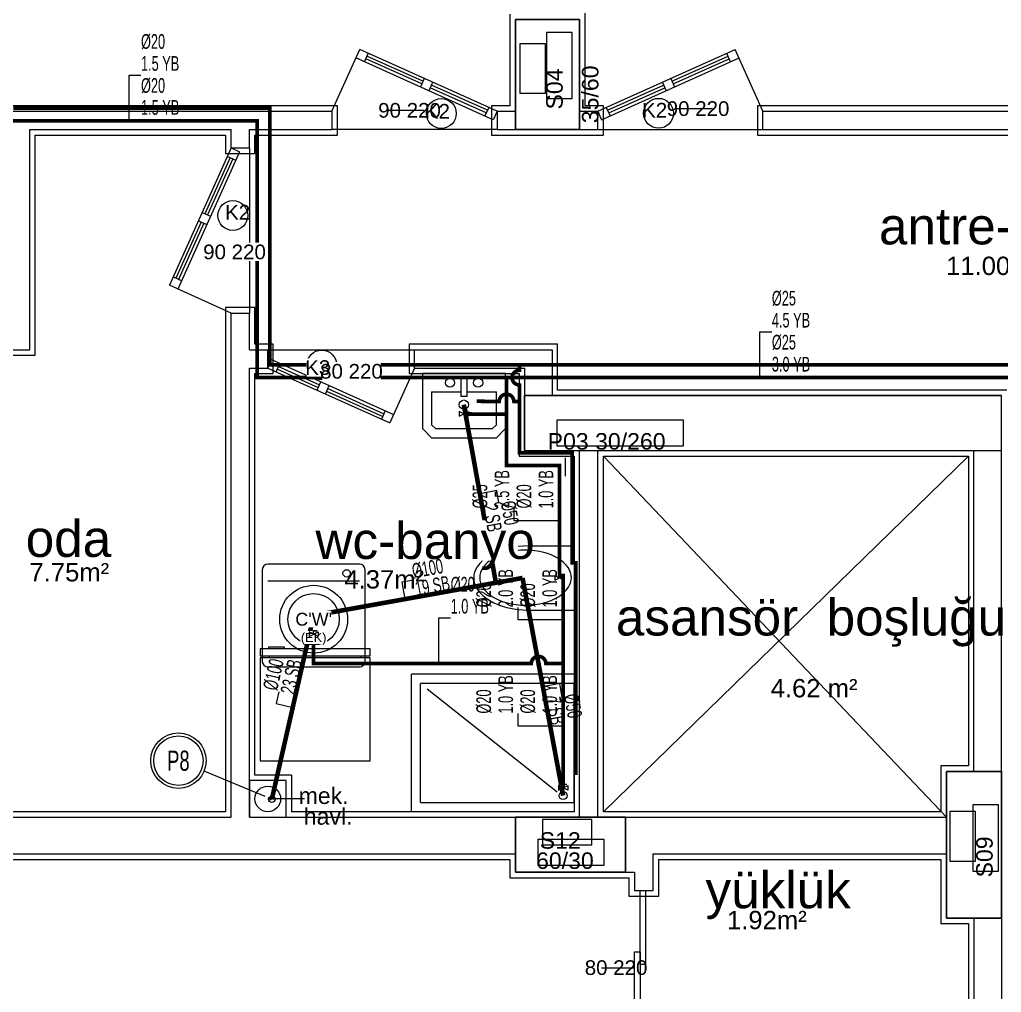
# Model space of a CAD drawing. Header units: centimetres. Extents: x -3962 to 30527, y -2 to 2802.
# Drawn here: x 13055 to 13591, y 1649 to 2179 of the extents above; entities that cross this region are included whole.
import ezdxf
from ezdxf.enums import TextEntityAlignment as Align

# ---------------------------------------------------------------- set-up
doc = ezdxf.new("R2010")
doc.units = ezdxf.units.CM
for name, pattern in [('BASMA HATTI', [31, 25, -6]), ('DASHED', [18, 12, -6]), ('PISSU HATTI', [26, 20, -6])]:
    doc.linetypes.add(name, pattern=pattern)
for name, color, linetype in [('MTY-PISSU-CAP', 211, 'CONTINUOUS'), ('MTY-PISSU-KOLON', 211, 'DASHED'), ('MTY-TEMIZSU-CAP', 101, 'CONTINUOUS'), ('MTY-VANA', 1, 'CONTINUOUS'), ('MTY-YUK-BIRIMI', 7, 'CONTINUOUS'), ('ROTAS-CIHAZ', 135, 'CONTINUOUS'), ('ROTAS-MIMARI', 8, 'CONTINUOUS'), ('ROTAS-MIMARI-KOLON', 8, 'CONTINUOUS'), ('ROTAS-MIMARI-YAZI', 8, 'CONTINUOUS'), ('ROTAS-PISSU-BORU-TAVANDAN', 6, 'PISSU HATTI'), ('ROTAS-PISSU-KOLONNO', 211, 'CONTINUOUS'), ('ROTAS-SICAKSU-BORU', 1, 'BASMA HATTI'), ('ROTAS-SOGUKSU-BORU', 5, 'CONTINUOUS'), ('ROTAS-TEFRIS', 15, 'CONTINUOUS')]:
    doc.layers.add(name, color=color, linetype=linetype)
doc.styles.add('ANOTATIVO', font='arial.ttf')
doc.styles.add('MTY_CAP', font='wturkce.SHX', dxfattribs={"width": 0.65, "height": 20})
doc.styles.add('MTYCAPLT', font='arial.ttf', dxfattribs={"width": 0.65, "height": 1})
doc.styles.add('ROTAS', font='arial.ttf')

# ---------------------------------------------------------------- blocks, each defined once
blk = doc.blocks.new('MTY-PIS SU CAP SB')
at = {"layer": 'MTY-PISSU-CAP'}
for p, q in [((0.833, 1.167), (0, 1.167)), ((0, 1.167), (0, 0))]:
    blk.add_line(p, q, dxfattribs=at)
at = {"layer": 'MTY-PISSU-CAP', "style": 'MTY_CAP', "width": 0.65}
blk.add_attdef('PSCP_001', (0.833, 1.29), '', height=1, dxfattribs=at)
at = {"layer": 'MTY-YUK-BIRIMI', "color": 211, "style": 'MTY_CAP', "width": 0.65}
blk.add_attdef('PS_001', (0.833, 0.066), '', height=1, dxfattribs=at)
blk = doc.blocks.new('MTY-PIS SU KOLON')
at = {"layer": 'MTY-PISSU-KOLON', "linetype": 'Continuous', "lineweight": -3}
blk.add_hatch(color=256, dxfattribs=at).paths.add_polyline_path([(-2.7, -0.1, 0.848135), (0, -0.1, -0.848135), (2.7, -0.1, 0.414214), (0, 2.6, 0.414214)])
blk.add_circle((0, 0), 3.5, dxfattribs=at)
blk = doc.blocks.new('MTY-KURESEL VANA')
at = {"layer": 'MTY-VANA'}
for p, q in [((0, 0), (0, 8)), ((0, 8), (8, 8))]:
    blk.add_line(p, q, dxfattribs=at)
blk.add_lwpolyline([(-10, 5), (-10, -5), (10, 5), (10, -5), (-10, 5)], dxfattribs=at)
at = {"layer": 'MTY-VANA', "style": 'MTYCAPLT', "width": 0.65}
blk.add_attdef('CAP', text='', height=10, dxfattribs=at).set_placement((-1.1, 0), align=Align.CENTER)
blk = doc.blocks.new('MTY-TEMIZ SU CAP MB')
at = {"layer": 'MTY-TEMIZSU-CAP'}
for p, q in [((0.833, 3.096), (0, 3.096)), ((0, 3.096), (0, 0))]:
    blk.add_line(p, q, dxfattribs=at)
at = {"layer": 'MTY-TEMIZSU-CAP', "style": 'MTY_CAP', "width": 0.65}
for tag, p in [('SOCP_001', (0.833, 4.917)), ('SCCP_001', (0.833, 1.917))]:
    blk.add_attdef(tag, p, '', height=1, dxfattribs=at)
at = {"layer": 'MTY-YUK-BIRIMI', "color": 101, "style": 'MTY_CAP', "width": 0.65}
for tag, p in [('SO_001', (0.833, 3.417)), ('SC_001', (0.833, 0.417))]:
    blk.add_attdef(tag, p, '', height=1, dxfattribs=at)
blk = doc.blocks.new('MTY-KOLON NO PIS SU')
at = {"color": 6, "linetype": 'Continuous', "ltscale": 100}
blk.add_circle((0, 0), 27.5, dxfattribs=at)
at = {"color": 7, "linetype": 'Continuous', "ltscale": 100}
blk.add_circle((0, 0), 24.5, dxfattribs=at)
at = {"style": 'ANOTATIVO', "width": 0.65}
blk.add_attdef('K', text='', height=20, dxfattribs=at).set_placement((0, 0), align=Align.MIDDLE_CENTER)

msp = doc.modelspace()

# ---------------------------------------------------------------- linework, layer by layer
at = {"layer": 'ROTAS-MIMARI'}
for p, q in [((13363.82, 2177.24), (13363.82, 2466.24)), ((13322.82, 2182.24), (13322.82, 2132.24)), ((13363.82, 2132.24), (13363.82, 2177.24)), ((13225.82, 2129.24), (13240.94, 2162.88)), ((13315.82, 2129.24), (13240.94, 2162.88)), ((13370.82, 2129.24), (13445.71, 2162.88)), ((13460.82, 2129.24), (13445.71, 2162.88)), ((13313.78, 2124.68), (13238.89, 2158.32)), ((13243.46, 2156.27), (13245.5, 2160.83)), ((13274.79, 2144.16), (13244.19, 2157.91)), ((13275.44, 2145.6), (13244.84, 2159.35)), ((13372.87, 2124.68), (13447.76, 2158.32)), ((13411.21, 2145.6), (13441.81, 2159.35)), ((13411.86, 2144.16), (13442.46, 2157.91)), ((13443.19, 2156.27), (13441.15, 2160.83)), ((13276.1, 2147.08), (13274.05, 2142.52)), ((13410.55, 2147.08), (13412.6, 2142.52)), ((13280.66, 2145.03), (13278.62, 2140.47)), ((13309.95, 2128.36), (13279.35, 2142.11)), ((13310.6, 2129.8), (13280, 2143.55)), ((13376.05, 2129.8), (13406.65, 2143.55)), ((13376.7, 2128.36), (13407.3, 2142.11)), ((13405.99, 2145.03), (13408.03, 2140.47)), ((13228.82, 2132.24), (13043.02, 2132.24)), ((13228.82, 2116.24), (13228.82, 2132.24)), ((13311.26, 2131.29), (13309.21, 2126.72)), ((13322.82, 2132.24), (13312.82, 2132.24)), ((13312.82, 2132.24), (13312.82, 2116.24)), ((13373.82, 2132.24), (13363.82, 2132.24)), ((13373.82, 2116.24), (13373.82, 2132.24)), ((13375.39, 2131.29), (13377.44, 2126.72)), ((13414.03, 2130.85), (13433.35, 2130.85)), ((13612.82, 2132.24), (13457.82, 2132.24)), ((13457.82, 2132.24), (13457.82, 2116.24)), ((13046.02, 2129.24), (13225.82, 2129.24)), ((13225.82, 2129.24), (13225.82, 2119.24)), ((13256.69, 2129.92), (13276.01, 2129.92)), ((13315.82, 2129.24), (13313.78, 2124.68)), ((13315.82, 2129.24), (13325.82, 2129.24)), ((13315.82, 2129.24), (13315.82, 2119.24)), ((13360.82, 2129.24), (13370.82, 2129.24)), ((13370.82, 2119.24), (13370.82, 2129.24)), ((13370.82, 2129.24), (13372.87, 2124.68)), ((13460.82, 2129.24), (13615.82, 2129.24)), ((13460.82, 2119.24), (13460.82, 2129.24)), ((13061.02, 2119.24), (13170.82, 2119.24)), ((13061.02, 1999.24), (13061.02, 2119.24)), ((13064.02, 2116.24), (13167.82, 2116.24)), ((13064.02, 1996.24), (13064.02, 2116.24)), ((13167.82, 2116.24), (13167.82, 2106.24)), ((13170.82, 2109.24), (13170.82, 2119.24)), ((13180.82, 2109.24), (13180.82, 2119.24)), ((13180.82, 2119.24), (13225.82, 2119.24)), ((13183.82, 2106.24), (13183.82, 2116.24)), ((13183.82, 2116.24), (13228.82, 2116.24)), ((13315.82, 2119.24), (13225.82, 2119.24)), ((13312.82, 2116.24), (13373.82, 2116.24)), ((13315.82, 2119.24), (13325.82, 2119.24)), ((13360.82, 2119.24), (13370.82, 2119.24)), ((13370.82, 2119.24), (13460.82, 2119.24)), ((13457.82, 2116.24), (13638.82, 2116.24)), ((13460.82, 2119.24), (13635.82, 2119.24)), ((13170.82, 2109.24), (13137.18, 2034.35)), ((13170.82, 2109.24), (13180.82, 2109.24)), ((13170.82, 2109.24), (13175.39, 2107.19)), ((13180.82, 2109.24), (13180.82, 2019.24)), ((13175.39, 2107.19), (13141.74, 2032.31)), ((13170.26, 2104.01), (13156.51, 2073.41)), ((13167.82, 2106.24), (13183.82, 2106.24)), ((13168.78, 2104.68), (13173.34, 2102.63)), ((13171.7, 2103.36), (13157.95, 2072.76)), ((13155.03, 2074.08), (13159.59, 2072.03)), ((13154.46, 2068.85), (13140.71, 2038.25)), ((13155.9, 2068.2), (13142.15, 2037.6)), ((13152.98, 2069.51), (13157.54, 2067.47)), ((13161.26, 2052.46), (13180.58, 2052.46)), ((13170.82, 2019.24), (13137.18, 2034.35)), ((13143.79, 2036.87), (13139.23, 2038.92)), ((13183.82, 2022.24), (13167.82, 2022.24)), ((13167.82, 2022.24), (13167.82, 1747.24)), ((13170.82, 1744.24), (13170.82, 2019.24)), ((13170.82, 2019.24), (13180.82, 2019.24)), ((13180.82, 1999.24), (13180.82, 2019.24)), ((13183.82, 2002.24), (13183.82, 2022.24)), ((13193.82, 2002.24), (13183.82, 2002.24)), ((13193.82, 1986.24), (13193.82, 2002.24)), ((13348.82, 2002.24), (13267.82, 2002.24)), ((13267.82, 2002.24), (13267.82, 1986.24)), ((13348.82, 1977.24), (13348.82, 2002.24)), ((12915.82, 1999.24), (13061.02, 1999.24)), ((13180.82, 1999.24), (13190.82, 1999.24)), ((13190.82, 1989.24), (13190.82, 1999.24)), ((13190.82, 1999.24), (13270.82, 1999.24)), ((13270.82, 1999.24), (13345.82, 1999.24)), ((13270.82, 1989.24), (13270.82, 1999.24)), ((13345.82, 1999.24), (13345.82, 1974.24)), ((12918.82, 1996.24), (13064.02, 1996.24)), ((13190.82, 1989.24), (13192.87, 1993.8)), ((13192.87, 1993.8), (13259.44, 1963.89)), ((13195.39, 1987.19), (13197.44, 1991.75)), ((13180.82, 1744.24), (13180.82, 1989.24)), ((13180.82, 1989.24), (13190.82, 1989.24)), ((13183.82, 1767.24), (13183.82, 1986.24)), ((13183.82, 1986.24), (13193.82, 1986.24)), ((13190.82, 1989.24), (13257.39, 1959.33)), ((13196.05, 1988.67), (13218.33, 1978.66)), ((13196.7, 1990.11), (13218.98, 1980.1)), ((13246.87, 1987.89), (13228.76, 1987.89)), ((13270.82, 1989.24), (13257.39, 1959.33)), ((13267.82, 1986.24), (13327.82, 1986.24)), ((13270.82, 1989.24), (13330.82, 1989.24)), ((13320.49, 1986.24), (13275.16, 1986.24)), ((13275.16, 1986.24), (13275.16, 1956.24)), ((13320.49, 1956.24), (13320.49, 1986.24)), ((13327.82, 1986.24), (13327.82, 1974.24)), ((13330.82, 1989.24), (13330.82, 1974.24)), ((13217.67, 1977.18), (13219.71, 1981.74)), ((13296.15, 1983.95), (13296.15, 1973.95)), ((13299.5, 1983.95), (13296.15, 1983.95)), ((13299.5, 1973.95), (13299.5, 1983.95)), ((13222.23, 1975.13), (13224.28, 1979.69)), ((13222.89, 1976.61), (13253.49, 1962.86)), ((13223.54, 1978.05), (13254.14, 1964.3)), ((13280.16, 1976.24), (13296.15, 1976.24)), ((13280.16, 1976.24), (13280.16, 1958.31)), ((13299.5, 1976.24), (13315.49, 1976.24)), ((13315.49, 1958.31), (13315.49, 1976.24)), ((13393.82, 1977.24), (13348.82, 1977.24)), ((13557.82, 1977.24), (13393.82, 1977.24)), ((13593.82, 1977.24), (13557.82, 1977.24)), ((13296.15, 1973.95), (13299.5, 1973.95)), ((13327.82, 1974.24), (13327.82, 1941.24)), ((13254.87, 1965.94), (13252.83, 1961.38)), ((13275.16, 1956.24), (13280.16, 1951.24)), ((13280.16, 1958.31), (13282.23, 1956.24)), ((13282.23, 1956.24), (13313.42, 1956.24)), ((13313.42, 1956.24), (13315.49, 1958.31)), ((13315.49, 1951.24), (13320.49, 1956.24)), ((13280.16, 1951.24), (13315.49, 1951.24)), ((13360.82, 1744.24), (13360.82, 1944.24)), ((13370.82, 1744.24), (13370.82, 1944.24)), ((13575.82, 1769.24), (13575.82, 1944.24)), ((13590.82, 1769.24), (13590.82, 1944.24)), ((13327.82, 1941.24), (13357.82, 1941.24)), ((13353.02, 1940.22), (13353.02, 1930.22)), ((13357.82, 1941.24), (13357.82, 1747.24)), ((13373.82, 1747.24), (13373.82, 1941.24)), ((13373.82, 1941.24), (13390.82, 1941.24)), ((13373.82, 1941.24), (13560.82, 1744.24)), ((13373.82, 1747.24), (13572.82, 1941.24)), ((13390.82, 1941.24), (13560.82, 1941.24)), ((13560.82, 1941.24), (13572.82, 1941.24)), ((13572.82, 1941.24), (13572.82, 1772.24)), ((13333.1, 1892.24), (13357.99, 1892.24)), ((13358.03, 1857.24), (13358.03, 1892.29)), ((13333.1, 1857.24), (13358.03, 1857.24)), ((13191.46, 1836.05), (13191.46, 1837.14)), ((13191.46, 1837.14), (13199.77, 1837.14)), ((13199.77, 1837.14), (13199.77, 1836.05)), ((13186.69, 1831.22), (13186.67, 1775.07)), ((13246.69, 1836.04), (13186.69, 1836.05)), ((13186.69, 1836.05), (13186.69, 1832.21)), ((13186.69, 1832.21), (13246.69, 1832.19)), ((13246.69, 1831.21), (13186.69, 1831.22)), ((13199.77, 1836.05), (13191.46, 1836.05)), ((13191.69, 1831.22), (13191.69, 1832.2)), ((13241.69, 1831.21), (13241.69, 1832.19)), ((13246.67, 1775.05), (13246.69, 1831.21)), ((13246.69, 1832.19), (13246.69, 1836.04)), ((13357.82, 1822.24), (13269.11, 1822.24)), ((13269.11, 1747.24), (13269.11, 1822.24)), ((13357.82, 1817.24), (13274.11, 1817.24)), ((13274.11, 1752.24), (13274.11, 1817.24)), ((13357.82, 1752.24), (13357.82, 1817.24)), ((13277.66, 1814.23), (13348.58, 1758.06)), ((13186.67, 1775.07), (13246.67, 1775.05)), ((13572.82, 1772.24), (13557.82, 1772.24)), ((13557.82, 1772.24), (13557.82, 1747.24)), ((13203.82, 1767.24), (13183.82, 1767.24)), ((13203.82, 1767.24), (13203.82, 1747.24)), ((13200.82, 1764.24), (13180.82, 1764.24)), ((13180.82, 1764.24), (13180.82, 1744.24)), ((13200.82, 1744.24), (13200.82, 1764.24)), ((13210.82, 1754.24), (13190.82, 1754.24)), ((13274.11, 1752.24), (13357.82, 1752.24)), ((13167.82, 1747.24), (12933.82, 1747.24)), ((13315.82, 1747.24), (13203.82, 1747.24)), ((13357.82, 1747.24), (13315.82, 1747.24)), ((13557.82, 1747.24), (13373.82, 1747.24)), ((12930.82, 1744.24), (13170.82, 1744.24)), ((13180.82, 1744.24), (13325.82, 1744.24)), ((13180.82, 1744.24), (13200.82, 1744.24)), ((13370.82, 1744.24), (13560.82, 1744.24)), ((12930.82, 1724.24), (13325.82, 1724.24)), ((13400.82, 1724.24), (13560.82, 1724.24)), ((13400.82, 1724.24), (13400.82, 1704.1)), ((12933.82, 1721.24), (13322.82, 1721.24)), ((13322.82, 1721.24), (13322.82, 1711.24)), ((13403.82, 1721.24), (13557.82, 1721.24)), ((13403.82, 1721.24), (13403.82, 1701.1)), ((13557.82, 1721.24), (13557.82, 1686.24)), ((13385.82, 1714.24), (13390.82, 1714.24)), ((13390.82, 1714.24), (13390.82, 1704.1)), ((13322.82, 1711.24), (13378.82, 1711.24)), ((13378.82, 1711.24), (13387.82, 1711.24)), ((13387.82, 1701.1), (13387.82, 1711.24)), ((13400.82, 1704.1), (13390.82, 1704.1)), ((13393.82, 1663.95), (13393.82, 1703.95)), ((13396.82, 1703.95), (13396.82, 1663.95)), ((13403.82, 1701.1), (13387.82, 1701.1)), ((13575.82, 1689.24), (13575.82, 1614.24)), ((13590.82, 1689.24), (13590.82, 1439.24)), ((13557.82, 1686.24), (13572.82, 1686.24)), ((13572.82, 1686.24), (13572.82, 1617.24)), ((13390.82, 1624.1), (13390.82, 1670.92)), ((13390.82, 1670.92), (13393.82, 1670.92)), ((13393.82, 1670.92), (13393.82, 1624.1)), ((13390.82, 1661.94), (13372.71, 1661.94)), ((13396.82, 1663.95), (13393.82, 1663.95))]:
    msp.add_line(p, q, dxfattribs=at)
for points in [[(13325.82, 2119.24), (13325.82, 2179.24)], [(13325.82, 2179.24), (13360.82, 2179.24)], [(13360.82, 2179.24), (13360.82, 2119.24)], [(13360.82, 2119.24), (13325.82, 2119.24)], [(13330.82, 1944.24), (13330.82, 1974.24)], [(13330.82, 1974.24), (13590.82, 1974.24)], [(13590.82, 1944.24), (13590.82, 1974.24)], [(13330.82, 1944.24), (13590.82, 1944.24)], [(13321.07, 1890.81), (13318.68, 1890.14), (13316.34, 1889.3), (13314.08, 1888.29), (13311.89, 1887.12)], [(13333.1, 1892.24), (13330.07, 1892.15), (13327.04, 1891.89), (13324.04, 1891.44), (13321.07, 1890.81)], [(13331.35, 1889.91), (13328.82, 1889.83), (13326.3, 1889.6), (13323.8, 1889.22), (13321.33, 1888.68)], [(13341.36, 1888.68), (13338.89, 1889.22), (13336.39, 1889.6), (13333.87, 1889.83), (13331.35, 1889.91)], [(13311.89, 1887.12), (13309.94, 1885.84), (13308.14, 1884.36), (13306.51, 1882.7), (13305.06, 1880.87)], [(13313.67, 1885.52), (13312.04, 1884.42), (13310.55, 1883.16), (13309.19, 1881.75), (13307.99, 1880.19)], [(13321.33, 1888.68), (13319.33, 1888.11), (13317.38, 1887.39), (13315.49, 1886.52), (13313.67, 1885.52)], [(13349.02, 1885.52), (13347.2, 1886.52), (13345.31, 1887.39), (13343.36, 1888.11), (13341.36, 1888.68)], [(13354.7, 1880.19), (13353.5, 1881.75), (13352.15, 1883.16), (13350.65, 1884.42), (13349.02, 1885.52)], [(13305.06, 1880.87), (13304.22, 1879.47), (13303.6, 1877.96), (13303.23, 1876.38), (13303.1, 1874.74)], [(13307.99, 1880.19), (13307.28, 1878.98), (13306.77, 1877.68), (13306.45, 1876.31), (13306.35, 1874.91)], [(13356.35, 1874.91), (13356.24, 1876.31), (13355.93, 1877.68), (13355.41, 1878.98), (13354.7, 1880.19)], [(13303.1, 1874.74), (13303.23, 1873.11), (13303.6, 1871.53), (13304.22, 1870.02), (13305.06, 1868.62)], [(13306.35, 1874.91), (13306.45, 1873.51), (13306.77, 1872.14), (13307.28, 1870.84), (13307.99, 1869.63)], [(13354.7, 1869.63), (13355.41, 1870.84), (13355.93, 1872.14), (13356.24, 1873.51), (13356.35, 1874.91)], [(13305.06, 1868.62), (13306.51, 1866.79), (13308.14, 1865.13), (13309.94, 1863.65), (13311.89, 1862.37)], [(13307.99, 1869.63), (13309.19, 1868.08), (13310.55, 1866.66), (13312.04, 1865.4), (13313.67, 1864.3)], [(13349.02, 1864.3), (13350.65, 1865.4), (13352.15, 1866.66), (13353.5, 1868.08), (13354.7, 1869.63)], [(13313.67, 1864.3), (13315.49, 1863.3), (13317.38, 1862.44), (13319.33, 1861.71), (13321.33, 1861.14)], [(13341.36, 1861.14), (13343.36, 1861.71), (13345.31, 1862.44), (13347.2, 1863.3), (13349.02, 1864.3)], [(13311.89, 1862.37), (13314.08, 1861.2), (13316.34, 1860.19), (13318.68, 1859.35), (13321.07, 1858.68)], [(13321.07, 1858.68), (13324.04, 1858.05), (13327.04, 1857.6), (13330.07, 1857.34), (13333.1, 1857.24)], [(13321.33, 1861.14), (13323.8, 1860.6), (13326.3, 1860.22), (13328.82, 1859.99), (13331.35, 1859.91)], [(13331.35, 1859.91), (13333.87, 1859.99), (13336.39, 1860.22), (13338.89, 1860.6), (13341.36, 1861.14)], [(13560.82, 1689.24), (13560.82, 1769.24)], [(13560.82, 1769.24), (13590.82, 1769.24)], [(13590.82, 1769.24), (13590.82, 1689.24)], [(13325.82, 1714.24), (13325.82, 1744.24)], [(13325.82, 1744.24), (13385.82, 1744.24)], [(13385.82, 1744.24), (13385.82, 1714.24)], [(13385.82, 1714.24), (13325.82, 1714.24)], [(13590.82, 1689.24), (13560.82, 1689.24)]]:
    msp.add_lwpolyline(points, dxfattribs=at)
for centre, radius in [((13285.43, 2128.06), 8.14), ((13403.89, 2128.16), 8.14), ((13171.77, 2072.41), 8.14), ((13220.23, 1990.87), 8.14), ((13290.16, 1981.24), 2.52), ((13305.49, 1981.24), 2.52), ((13297.7, 1969.28), 2.52), ((13190.82, 1754.24), 7), ((13351.87, 1756.04), 2.18)]:
    msp.add_circle(centre, radius, dxfattribs=at)
at = {"layer": 'ROTAS-MIMARI-KOLON'}
for points in [[(13360.82, 2179.24), (13325.82, 2179.24), (13325.82, 2119.24), (13360.82, 2119.24), (13360.82, 2179.24)], [(13356.74, 2136.16), (13356.74, 2172.28), (13342.77, 2172.28), (13342.77, 2136.16), (13356.74, 2136.16)], [(13342.18, 2139.08), (13342.18, 2166.11), (13328.22, 2166.11), (13328.22, 2139.08), (13342.18, 2139.08)], [(13590.82, 1974.24), (13330.82, 1974.24), (13330.82, 1944.24), (13590.82, 1944.24), (13590.82, 1974.24)], [(13348.5, 1946.75), (13417.47, 1946.75), (13417.47, 1960.72), (13348.5, 1960.72), (13348.5, 1946.75)], [(13590.82, 1769.24), (13560.82, 1769.24), (13560.82, 1689.24), (13590.82, 1689.24), (13590.82, 1769.24)], [(13589.3, 1714.86), (13589.3, 1750.98), (13575.33, 1750.98), (13575.33, 1714.86), (13589.3, 1714.86)], [(13576.64, 1720.27), (13576.64, 1747.3), (13562.68, 1747.3), (13562.68, 1720.27), (13576.64, 1720.27)], [(13385.82, 1744.24), (13325.82, 1744.24), (13325.82, 1714.24), (13385.82, 1714.24), (13385.82, 1744.24)], [(13340.52, 1729.11), (13367.55, 1729.11), (13367.55, 1743.07), (13340.52, 1743.07), (13340.52, 1729.11)], [(13338.12, 1718.09), (13374.24, 1718.09), (13374.24, 1732.06), (13338.12, 1732.06), (13338.12, 1718.09)]]:
    msp.add_lwpolyline(points, dxfattribs=at)
at = {"layer": 'ROTAS-PISSU-BORU-TAVANDAN', "const_width": 2.5}
for points in [[(13297.7, 1969.28), (13315.19, 1872.13)], [(13329.73, 1874.74), (13315.19, 1872.13)], [(13351.87, 1756.04), (13329.73, 1874.74)], [(13315.19, 1872.13), (13215.82, 1854.24)], [(13215.82, 1854.24), (13193, 1754)]]:
    msp.add_lwpolyline(points, dxfattribs=at)
at = {"layer": 'ROTAS-PISSU-KOLONNO'}
msp.add_line((13189.3, 1755.53), (13156.04, 1769.31), dxfattribs=at)
at = {"layer": 'ROTAS-SICAKSU-BORU', "const_width": 2}
for points in [[(13328, 1991), (13604, 1991), (13604, 1947), (13716, 1947), (13741, 1947), (13741.14, 1948.04), (13741.54, 1949), (13742.17, 1949.83), (13743, 1950.46), (13743.96, 1950.86), (13745, 1951), (13746.04, 1950.86), (13747, 1950.46), (13747.83, 1949.83), (13748.46, 1949), (13748.86, 1948.04), (13749, 1947), (13752, 1947), (13752, 2180), (13750.96, 2180.14), (13750, 2180.54)], [(13052, 2131), (13192, 2131), (13192, 1991), (13328, 1991)], [(13328, 1971), (13328, 1980), (13326.96, 1980.14), (13326, 1980.54), (13325.17, 1981.17), (13324.54, 1982), (13324.14, 1982.96), (13324, 1984), (13324.14, 1985.04), (13324.54, 1986), (13325.17, 1986.83), (13326, 1987.46), (13326.96, 1987.86), (13328, 1988), (13328, 1991)], [(13304.7, 1971.24), (13308, 1971.24), (13308, 1971), (13317, 1971), (13317.14, 1972.04), (13317.53, 1973), (13318.17, 1973.83), (13319, 1974.46), (13319.96, 1974.86), (13321, 1975), (13322.03, 1974.86), (13323, 1974.46), (13323.83, 1973.83), (13324.46, 1973), (13324.86, 1972.04), (13325, 1971), (13328, 1971)], [(13358.87, 1767.24), (13358.87, 1835), (13358.87, 1883), (13356.83, 1883), (13356.83, 1943), (13328, 1943), (13328, 1971)]]:
    msp.add_lwpolyline(points, dxfattribs=at)
at = {"layer": 'ROTAS-SOGUKSU-BORU', "const_width": 2}
for points in [[(12926.83, 2018.19), (12926.83, 2036), (13017, 2036), (13017, 2034.24), (13020.32, 2034.24), (13021, 2034.24), (13045, 2034.24), (13045, 2124), (13185, 2124), (13185, 1984), (13321, 1984)], [(13321, 1964), (13321, 1984)], [(13321, 1984), (13597, 1984), (13597, 1940), (13709, 1940)], [(13297.7, 1964.24), (13301, 1964.24), (13301, 1964), (13321, 1964)], [(13349.82, 1876), (13349.82, 1936), (13321, 1936), (13321, 1964)], [(13349.82, 1874.74), (13349.82, 1876)], [(13349.82, 1876), (13351.87, 1876), (13351.87, 1828)], [(13215.82, 1844.04), (13215.82, 1828), (13334.45, 1828), (13334.59, 1829.04), (13334.99, 1830), (13335.62, 1830.83), (13336.45, 1831.46), (13337.41, 1831.86), (13338.45, 1832), (13339.49, 1831.86), (13340.45, 1831.46), (13341.28, 1830.83), (13341.91, 1830), (13342.31, 1829.04), (13342.45, 1828), (13351.87, 1828)], [(13351.87, 1760.24), (13351.87, 1828)]]:
    msp.add_lwpolyline(points, dxfattribs=at)
at = {"layer": 'ROTAS-TEFRIS'}
msp.add_line((13190.82, 1873.24), (13240.82, 1873.24), dxfattribs=at)
msp.add_lwpolyline([(13240.82, 1826.24), (13241.97, 1826.46), (13242.95, 1827.11), (13243.6, 1828.09), (13243.82, 1829.24), (13243.82, 1879.24), (13243.6, 1880.38), (13242.95, 1881.36), (13241.97, 1882.01), (13240.82, 1882.24), (13190.82, 1882.24), (13189.68, 1882.01), (13188.7, 1881.36), (13188.05, 1880.38), (13187.82, 1879.24), (13187.82, 1829.24), (13188.05, 1828.09), (13188.7, 1827.11), (13189.68, 1826.46), (13190.82, 1826.24)], close=True, dxfattribs=at)
for centre, radius in [((13233.82, 1877.24), 2), ((13215.82, 1852.24), 18.48), ((13215.82, 1852.24), 14)]:
    msp.add_circle(centre, radius, dxfattribs=at)

# ---------------------------------------------------------------- block references
at = {"layer": 'ROTAS-PISSU-KOLONNO'}
ref = msp.add_blockref('MTY-KOLON NO PIS SU', (13142.07, 1775.1), dxfattribs=dict(at, xscale=0.55, yscale=0.55))
ref.add_attrib('K', 'P8', dxfattribs={"height": 11, "style": 'ANOTATIVO', "width": 0.65}).set_placement((13142.07, 1775.1), align=Align.MIDDLE_CENTER)
at = {"layer": 'ROTAS-TEFRIS'}
ref = msp.add_blockref('MTY-TEMIZ SU CAP MB', (13115, 2124), dxfattribs=dict(at, xscale=8, yscale=8))
ref.add_attrib('SCCP_001', 'Ø20', (13121.67, 2139.33), dxfattribs={"height": 8, "style": 'MTY_CAP', "width": 0.65})
ref.add_attrib('SC_001', '1.5 YB', (13121.67, 2127.33), dxfattribs={"color": 101, "height": 8, "style": 'MTY_CAP', "width": 0.65})
ref.add_attrib('SO_001', '1.5 YB', (13121.67, 2151.33), dxfattribs={"color": 101, "height": 8, "style": 'MTY_CAP', "width": 0.65})
ref.add_attrib('SOCP_001', 'Ø20', (13121.67, 2163.33), dxfattribs={"height": 8, "style": 'MTY_CAP', "width": 0.65})
ref = msp.add_blockref('MTY-TEMIZ SU CAP MB', (13459, 1984), dxfattribs=dict(at, xscale=8, yscale=8))
ref.add_attrib('SCCP_001', 'Ø25', (13465.67, 1999.33), dxfattribs={"height": 8, "style": 'MTY_CAP', "width": 0.65})
ref.add_attrib('SC_001', '3.0 YB', (13465.67, 1987.33), dxfattribs={"color": 101, "height": 8, "style": 'MTY_CAP', "width": 0.65})
ref.add_attrib('SO_001', '4.5 YB', (13465.67, 2011.33), dxfattribs={"color": 101, "height": 8, "style": 'MTY_CAP', "width": 0.65})
ref.add_attrib('SOCP_001', 'Ø25', (13465.67, 2023.33), dxfattribs={"height": 8, "style": 'MTY_CAP', "width": 0.65})
for name, p, xscale, yscale in [('MTY-KURESEL VANA', (13297.7, 1964.24), 0.25, 0.25), ('MTY-KURESEL VANA', (13349.82, 1874.74), 0.25, 0.25), ('MTY-KURESEL VANA', (13351.87, 1760.24), 0.25, 0.25), ('MTY-PIS SU KOLON', (13193, 1754), 0.5, 0.5)]:
    msp.add_blockref(name, p, dxfattribs=dict(at, xscale=xscale, yscale=yscale))
ref = msp.add_blockref('MTY-TEMIZ SU CAP MB', (13351.87, 1852), dxfattribs=dict(at, xscale=8, yscale=8, rotation=90))
ref.add_attrib('SCCP_001', 'Ø20', (13336.53, 1858.67), dxfattribs={"height": 8, "rotation": 90, "style": 'MTY_CAP', "width": 0.65})
ref.add_attrib('SC_001', '1.0 YB', (13348.53, 1858.67), dxfattribs={"color": 101, "height": 8, "rotation": 90, "style": 'MTY_CAP', "width": 0.65})
ref.add_attrib('SO_001', '2.0 YB', (13324.53, 1858.67), dxfattribs={"color": 101, "height": 8, "rotation": 90, "style": 'MTY_CAP', "width": 0.65})
ref.add_attrib('SOCP_001', 'Ø20', (13312.53, 1858.67), dxfattribs={"height": 8, "rotation": 90, "style": 'MTY_CAP', "width": 0.65})
ref = msp.add_blockref('MTY-TEMIZ SU CAP MB', (13283.85, 1828), dxfattribs=dict(at, xscale=8, yscale=8))
ref.add_attrib('SO_001', '1.0 YB', (13290.51, 1855.33), dxfattribs={"color": 101, "height": 8, "style": 'MTY_CAP', "width": 0.65})
ref.add_attrib('SOCP_001', 'Ø20', (13290.51, 1867.33), dxfattribs={"height": 8, "style": 'MTY_CAP', "width": 0.65})
ref = msp.add_blockref('MTY-PIS SU CAP SB', (13204.41, 1804.12), dxfattribs=dict(at, xscale=8, yscale=8, rotation=77.17177507514926))
ref.add_attrib('PSCP_001', 'Ø100', (13195.83, 1812.91), dxfattribs={"height": 8, "rotation": 77.1718, "style": 'MTY_CAP', "width": 0.65})
ref.add_attrib('PS_001', '23 SB', (13205.38, 1810.73), dxfattribs={"color": 211, "height": 8, "rotation": 77.1718, "style": 'MTY_CAP', "width": 0.65})
ref = msp.add_blockref('MTY-TEMIZ SU CAP MB', (13351.87, 1794.12), dxfattribs=dict(at, xscale=8, yscale=8, rotation=90))
ref.add_attrib('SCCP_001', 'Ø20', (13336.53, 1800.78), dxfattribs={"height": 8, "rotation": 90, "style": 'MTY_CAP', "width": 0.65})
ref.add_attrib('SC_001', '1.0 YB', (13348.53, 1800.78), dxfattribs={"color": 101, "height": 8, "rotation": 90, "style": 'MTY_CAP', "width": 0.65})
ref.add_attrib('SO_001', '1.0 YB', (13324.53, 1800.78), dxfattribs={"color": 101, "height": 8, "rotation": 90, "style": 'MTY_CAP', "width": 0.65})
ref.add_attrib('SOCP_001', 'Ø20', (13312.53, 1800.78), dxfattribs={"height": 8, "rotation": 90, "style": 'MTY_CAP', "width": 0.65})
ref = msp.add_blockref('MTY-PIS SU CAP SB', (13340.8, 1815.39), dxfattribs=dict(at, xscale=8, yscale=8, rotation=-79.43388186711505))
ref.add_attrib('PSCP_001', 'Ø50', (13352.16, 1810.73), dxfattribs={"height": 8, "rotation": 280.5661, "style": 'MTY_CAP', "width": 0.65})
ref.add_attrib('PS_001', '7 SB', (13342.53, 1808.93), dxfattribs={"color": 211, "height": 8, "rotation": 280.5661, "style": 'MTY_CAP', "width": 0.65})

# ---------------------------------------------------------------- texts
at = {"layer": 'ROTAS-MIMARI-YAZI', "style": 'ROTAS'}
for s, p in [('S04', (13347.13, 2141.41)), ('35/60', (13366.62, 2138.49)), ('S09', (13581.59, 1722.6))]:
    msp.add_text(s, height=9, rotation=90, dxfattribs=at).set_placement(p, align=Align.MIDDLE_CENTER)
for s, height, p in [('90 220', 8, (13268.1, 2129.77)), ('K2', 8, (13283.3, 2129.24)), ('K2', 8, (13401.76, 2129.85)), ('90 220', 8, (13425.44, 2130.71)), ('K2', 8, (13174.37, 2074.15)), ('antre-kor.', 20, (13583.87, 2066.67)), ('11.00m²', 10, (13586.31, 2044.97)), ('P03 30/260', 9, (13375.57, 1949.24)), ('oda', 20, (13082.1, 1896.23)), ('7.75m²', 10, (13082.59, 1877.86)), ('4.37m²', 10, (13254.32, 1873.99)), ('asansör  boşluğu', 20, (13487.03, 1853.35)), ('4.62 m²', 10, (13488.72, 1814.63)), ('mek.', 9, (13221.25, 1755.99)), ('havl.', 9, (13223.73, 1744.68)), ('S12', 9, (13350.27, 1731.59)), ('60/30', 9, (13352.83, 1720.58)), ('yüklük', 20, (13469.08, 1704.63)), ('1.92m²', 10, (13462.95, 1688.19)), ('80 220', 8, (13380.73, 1662.23))]:
    msp.add_text(s, height=height, dxfattribs=at).set_placement(p, align=Align.MIDDLE_CENTER)

# ---------------------------------------------------------------- next in the draw order: wipeouts: each hides what was drawn before it
for points in [[(13188.55, 2047.56), (13156.79, 2047.56), (13156.79, 2057.56), (13188.55, 2057.56)], [(13252.31, 1982.44), (13220.55, 1982.44), (13220.55, 1992.44), (13252.31, 1992.44)], [(13327.21, 1884.09), (13226.01, 1884.09), (13226.01, 1906.09), (13327.21, 1906.09)], [(13225.5, 1847.74), (13206.14, 1847.74), (13206.14, 1856.74), (13225.5, 1856.74)]]:
    msp.add_wipeout(points)

# ---------------------------------------------------------------- next in the draw order: block references
at = {"layer": 'ROTAS-TEFRIS'}
ref = msp.add_blockref('MTY-TEMIZ SU CAP MB', (13349.82, 1906), dxfattribs=dict(at, xscale=8, yscale=8, rotation=90))
ref.add_attrib('SCCP_001', 'Ø20', (13334.49, 1912.67), dxfattribs={"height": 8, "rotation": 90, "style": 'MTY_CAP', "width": 0.65})
ref.add_attrib('SC_001', '1.0 YB', (13346.49, 1912.67), dxfattribs={"color": 101, "height": 8, "rotation": 90, "style": 'MTY_CAP', "width": 0.65})
ref.add_attrib('SO_001', '2.5 YB', (13322.49, 1912.67), dxfattribs={"color": 101, "height": 8, "rotation": 90, "style": 'MTY_CAP', "width": 0.65})
ref.add_attrib('SOCP_001', 'Ø25', (13310.49, 1912.67), dxfattribs={"height": 8, "rotation": 90, "style": 'MTY_CAP', "width": 0.65})
ref = msp.add_blockref('MTY-PIS SU CAP SB', (13306.44, 1920.7), dxfattribs=dict(at, xscale=8, yscale=8, rotation=-79.79260773595412))
ref.add_attrib('PSCP_001', 'Ø50', (13317.78, 1915.97), dxfattribs={"height": 8, "rotation": 280.2074, "style": 'MTY_CAP', "width": 0.65})
ref.add_attrib('PS_001', '2 SB', (13308.14, 1914.24), dxfattribs={"color": 211, "height": 8, "rotation": 280.2074, "style": 'MTY_CAP', "width": 0.65})
ref = msp.add_blockref('MTY-PIS SU CAP SB', (13265.51, 1863.18), dxfattribs=dict(at, xscale=8, yscale=8, rotation=10.207392264033388))
ref.add_attrib('PSCP_001', 'Ø100', (13270.24, 1874.52), dxfattribs={"height": 8, "rotation": 10.2074, "style": 'MTY_CAP', "width": 0.65})
ref.add_attrib('PS_001', '19 SB', (13271.98, 1864.88), dxfattribs={"color": 211, "height": 8, "rotation": 10.2074, "style": 'MTY_CAP', "width": 0.65})

# ---------------------------------------------------------------- next in the draw order: texts
at = {"layer": 'ROTAS-CIHAZ', "style": 'ROTAS'}
msp.add_text("C'W'", height=7, dxfattribs=at).set_placement((13215.82, 1852.24), align=Align.MIDDLE_CENTER)
at = {"layer": 'ROTAS-MIMARI-YAZI', "style": 'ROTAS'}
for s, height, p in [('90 220', 8, (13172.67, 2052.56)), ('wc-banyo', 20, (13276.61, 1895.09))]:
    msp.add_text(s, height=height, dxfattribs=at).set_placement(p, align=Align.MIDDLE_CENTER)

# ---------------------------------------------------------------- next in the draw order: wipeouts: each hides what was drawn before it
for points in [[(13224.02, 1984.47), (13212.1, 1984.47), (13212.1, 1994.47), (13224.02, 1994.47)], [(13223.02, 1838.74), (13208.62, 1838.74), (13208.62, 1845.74), (13223.02, 1845.74)]]:
    msp.add_wipeout(points)

# ---------------------------------------------------------------- next in the draw order: block references
at = {"layer": 'ROTAS-TEFRIS', "xscale": 0.25, "yscale": 0.25}
msp.add_blockref('MTY-KURESEL VANA', (13215.82, 1844.05), dxfattribs=at)

# ---------------------------------------------------------------- next in the draw order: texts
at = {"layer": 'ROTAS-CIHAZ', "style": 'ROTAS'}
msp.add_text('(EK)', height=5, dxfattribs=at).set_placement((13215.82, 1842.24), align=Align.MIDDLE_CENTER)
at = {"layer": 'ROTAS-MIMARI-YAZI', "style": 'ROTAS'}
for s, p in [('K3', (13218.06, 1989.47)), ('80 220', (13236.43, 1987.44))]:
    msp.add_text(s, height=8, dxfattribs=at).set_placement(p, align=Align.MIDDLE_CENTER)

doc.saveas('drawing.dxf')
